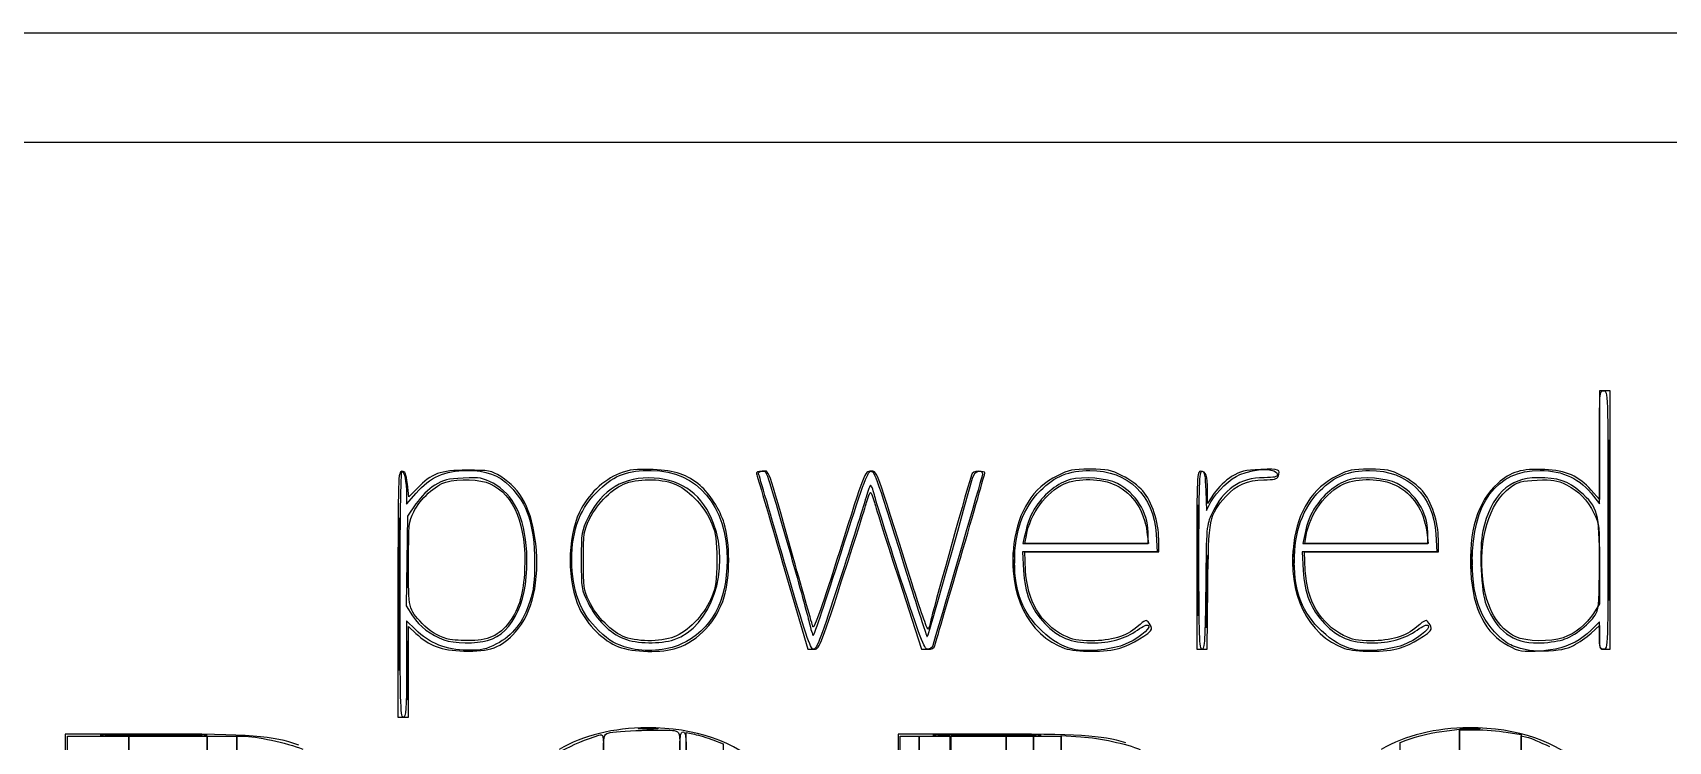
# Model space of a CAD drawing. Header units: millimetres. Extents: x 0 to 1058, y 0 to 353.
# Drawn here: x 270.1 to 542.4, y 234.8 to 352.8 of the extents above; entities that cross this region are included whole.
import ezdxf

# ---------------------------------------------------------------- set-up
doc = ezdxf.new("R2010")
doc.units = ezdxf.units.MM
doc.layers.add('Layer_1', color=7, linetype='CONTINUOUS')

msp = doc.modelspace()

# ---------------------------------------------------------------- linework, layer by layer
at = {"layer": 'Layer_1', "color": 7}
for points in [[(0, 176.39911), (0, 352.78799), (529.1667, 352.78799), (1058.3334, 352.78799), (1058.3334, 176.39911), (1058.3334, 0.01022), (529.1667, 0.01022), (0, 0.01022)], [(17.226452, 334.548217), (1050.813452, 334.548217), (1050.813452, 18.392147), (17.226452, 18.392147)], [(532.50751, 271.649103)], [(332.46435, 264.593548)], [(395.28446, 264.505353)], [(433.32974, 264.946325)], [(464.06438, 264.946325)], [(464.25558, 264.946352)], [(479.89641, 264.946325)], [(404.77305, 261.506742)], [(331.07089, 259.301881)], [(331.25835, 259.301881)], [(465.469, 259.831048)], [(339.01718, 251.87038)], [(345.83541, 251.56621)], [(368.67171, 252.15029)], [(376.86067, 251.74365)], [(516.99587, 252.20959)], [(524.8178, 251.71553)], [(526.62497, 250.77969)], [(369.42799, 250.30507)], [(443.34203, 250.13955)], [(451.10382, 250.30937)], [(489.9087, 250.13955)], [(497.67049, 250.30937)], [(517.8093, 250.27032)], [(332.4675, 246.60188)], [(371.21044, 236.98109)], [(508.08823, 236.98109)], [(275.87224, 172.51855), (275.87224, 235.66577), (280.98752, 235.66577), (286.1028, 235.66577), (286.1028, 231.9616), (286.1028, 228.25744), (285.04446, 228.25744), (283.98613, 228.25744), (283.98613, 200.91716), (283.98613, 173.57688), (285.04446, 173.57688), (286.1028, 173.57688), (286.1028, 169.87272), (286.1028, 166.16855), (285.04446, 166.16855), (283.98613, 166.16855), (283.98613, 137.76994), (283.98613, 109.37133), (279.92918, 109.37133), (275.87224, 109.37133)], [(283.03962, 235.93002)], [(286.1028, 231.9616), (286.1028, 235.66577), (292.62919, 235.66577), (299.15557, 235.66577), (299.15557, 231.9616), (299.15557, 228.25744), (292.62919, 228.25744), (286.1028, 228.25744)], [(299.15557, 231.9616), (299.15557, 235.66577), (301.62502, 235.66577), (304.09446, 235.66577), (304.09446, 231.9616), (304.09446, 228.25744), (301.62502, 228.25744), (299.15557, 228.25744)], [(414.51391, 172.51855), (414.51391, 235.66577), (416.10142, 235.66577), (417.68892, 235.66577), (417.68892, 172.51855), (417.68892, 109.37133), (416.10142, 109.37133), (414.51391, 109.37133)], [(417.68892, 172.51855), (417.68892, 235.66577), (420.24655, 235.66577), (422.80419, 235.66578), (422.80419, 172.51856), (422.80419, 109.37134), (420.24655, 109.37133), (417.68892, 109.37133)], [(421.65767, 235.92995)], [(422.98058, 231.9616), (422.98058, 235.66577), (427.56669, 235.66577), (432.1528, 235.66577), (432.1528, 231.9616), (432.1528, 228.25744), (427.56669, 228.25744), (422.98058, 228.25744)], [(432.1528, 231.9616), (432.1528, 235.66577), (434.44586, 235.66577), (436.73892, 235.66577), (436.73892, 231.9616), (436.73892, 228.25744), (434.44586, 228.25744), (432.1528, 228.25744)], [(436.73892, 231.9616), (436.73892, 235.66577), (439.03197, 235.66577), (441.32503, 235.66577), (441.32503, 231.9616), (441.32503, 228.25744), (439.03197, 228.25744), (436.73892, 228.25744)]]:
    msp.add_lwpolyline(points, close=True, dxfattribs=at)
for points in [[(531.81253, 250.12966), (532.69448, 250.12966), (532.69448, 271.649103), (532.69448, 293.168547), (531.81253, 293.168547), (530.93059, 293.168547), (530.93059, 284.123046), (530.93059, 275.077545), (529.56421, 276.629845)], [(529.96045, 275.624263), (530.93059, 274.345637), (530.93059, 283.757092)], [(332.31669, 275.932594), (332.31669, 274.307054), (333.91233, 276.131116)], [(334.08602, 276.904243), (332.70946, 275.485798), (332.46751, 277.624393)], [(465.38888, 276.499797), (465.49031, 273.236603), (466.25852, 274.671777)], [(466.81322, 276.096869), (465.6667, 274.391587), (465.6667, 276.519271)], [(333.90419, 274.338095), (332.49308, 272.290774), (332.3889, 264.826187), (332.28472, 257.361603), (333.34018, 255.703392)], [(435.18006, 268.738686), (434.96159, 267.768547), (445.37523, 267.768547), (455.78892, 267.768547), (455.78116, 269.620631)], [(455.6065, 269.620631), (455.85513, 267.768547), (445.57547, 267.768547), (435.29584, 267.768547), (435.52497, 269.091464)], [(481.74673, 268.738686), (481.52826, 267.768547), (491.9419, 267.768547), (502.35559, 267.768547), (502.34783, 269.620631)], [(502.17317, 269.620631), (502.4218, 267.768547), (492.14214, 267.768547), (481.86251, 267.768547), (482.09164, 269.091464)], [(457.11706, 269.281565), (457.29948, 266.357436), (446.09409, 266.357436), (434.88874, 266.357436), (435.03892, 263.270631)], [(435.39169, 263.270631), (435.24152, 266.357436), (446.39716, 266.357436), (457.55281, 266.357436), (457.55281, 268.436941)], [(503.68373, 269.281565), (503.86615, 266.357436), (492.66076, 266.357436), (481.45541, 266.357436), (481.60559, 263.270631)], [(481.95836, 263.270631), (481.80819, 266.357436), (492.96383, 266.357436), (504.11948, 266.357436), (504.11948, 268.436941)], [(394.93626, 264.505353), (399.11933, 250.12966), (400.09398, 250.12966)], [(463.90281, 264.946325), (463.90281, 250.12966), (464.76517, 250.12966), (465.6275, 250.12966), (465.7387, 260.448409)], [(509.52575, 264.769936), (509.52689, 264.769936)], [(530.93059, 264.321563), (530.93059, 257.676126), (529.93494, 256.107753)], [(414.377, 261.506742), (418.08138, 250.12966), (419.09611, 250.12966)], [(330.90558, 259.301881), (330.90558, 238.84077), (331.78752, 238.84077), (332.66947, 238.84077), (332.66947, 246.37895)], [(333.81599, 253.396014), (332.31669, 254.862674), (332.31669, 246.85172)], [(332.66947, 246.37895), (332.66947, 253.917134), (333.88724, 252.76863)], [(530.93059, 252.42271), (530.93059, 254.71577), (529.53412, 253.319296)], [(529.53539, 252.83182), (530.93059, 254.092313), (530.93059, 252.11099)], [(377.37204, 250.34595), (377.37174, 250.34595)], [(290.42432, 236.01647), (275.51946, 236.01847), (275.51946, 172.69486), (275.51946, 109.37125), (279.92918, 109.37125), (284.33891, 109.37125), (284.33891, 137.63746)], [(307.00807, 227.85416), (304.09446, 228.40421), (304.09446, 232.03499), (304.09446, 235.66577), (305.10659, 235.66577)], [(380.5914, 228.13539), (378.88336, 228.74959), (378.88336, 232.52296), (378.88336, 236.29633), (380.26406, 235.9861)], [(383.35086, 235.043), (385.05697, 234.41014), (385.15607, 230.09906)], [(428.89885, 236.01855), (414.16114, 236.01855), (414.16114, 172.674), (414.16114, 109.32946), (431.71183, 109.45733)], [(442.82433, 228.25131), (441.32503, 228.25731), (441.32503, 232.01468), (441.32503, 235.77206), (444.58822, 235.55425)], [(497.76948, 230.44209), (497.76948, 234.6249), (498.73961, 234.99512)], [(505.54272, 236.57714), (507.64725, 236.81524), (507.64725, 233.1343), (507.64725, 229.45335), (504.99655, 229.00796)], [(511.26323, 229.22176), (507.64725, 229.4171), (507.64725, 233.0706), (507.64725, 236.7241), (510.31334, 236.7241)], [(515.42862, 236.31963), (517.87781, 235.91515), (517.87781, 231.9099)], [(519.5535, 227.20503), (517.87781, 228.07984), (517.87781, 231.91105), (517.87781, 235.74226), (518.84795, 235.51292)]]:
    msp.add_lwpolyline(points, dxfattribs=at)
for points in [[(530.93059, 283.757092), (530.93059, 292.933361), (530.94819, 293.168547), (531.63614, 293.168547)], [(531.63614, 293.168547), (532.33397, 293.168547), (532.3417, 292.933361), (532.3417, 271.649103)], [(532.50751, 271.649103), (532.50751, 283.581811), (532.55191, 288.463373), (532.60611, 282.497019)], [(391.53069, 279.762992), (392.34903, 279.762992), (391.99777, 280.791783), (396.28871, 265.82827)], [(396.70597, 265.389008), (392.23215, 281.329692), (392.7961, 279.762992), (391.53196, 279.762992)], [(416.50432, 261.003579), (410.22664, 281.051936), (410.70028, 279.762992), (409.61115, 279.762992)], [(532.60611, 282.497019), (532.66031, 276.530665), (532.66031, 266.767541), (532.60611, 260.801186)], [(331.56556, 279.762992), (330.92835, 279.762992), (330.90558, 279.056914), (330.90558, 259.301881)], [(331.25835, 259.301881), (331.25835, 270.758759), (331.39419, 279.762992), (331.56703, 279.762992)], [(332.46751, 277.624393), (332.26749, 279.39237), (332.11118, 279.762992), (331.56556, 279.762992)], [(331.56703, 279.762992), (331.96849, 279.762992), (332.31669, 277.983831), (332.31669, 275.932594)], [(333.51984, 272.99791), (334.60289, 275.13521), (337.14108, 277.483529), (338.89434, 277.970355)], [(333.91233, 276.131116), (336.25092, 278.804477), (338.68925, 279.896892), (342.33677, 279.905415)], [(342.39721, 279.938851), (337.92109, 279.938146), (336.54162, 279.434577), (334.08602, 276.904243)], [(341.78324, 278.630243), (339.14466, 278.509378), (338.49273, 278.346151), (337.02074, 277.437812)], [(338.89434, 277.970355), (341.02676, 278.562468), (344.64145, 278.426722), (346.25444, 277.693957)], [(346.73201, 277.767328), (344.98597, 278.693045), (344.60489, 278.759494), (341.78324, 278.630243)], [(342.33677, 279.905415), (345.62596, 279.913115), (347.62445, 279.182739), (349.53723, 277.273965)], [(348.02948, 278.873487), (346.38149, 279.89159), (346.12895, 279.939356), (342.39721, 279.938851)], [(352.33255, 266.335042), (352.00656, 272.190613), (350.16669, 275.946324), (346.73201, 277.767328)], [(353.83987, 267.735513), (353.20949, 273.300272), (351.38281, 276.801853), (348.02948, 278.873487)], [(367.78209, 279.388638), (365.14804, 278.397318), (362.46499, 275.807841), (361.11696, 272.955965)], [(373.56054, 278.633739), (368.52354, 278.925328), (364.87931, 276.748809), (362.57818, 272.0745)], [(362.81101, 271.825492), (364.13319, 274.523353), (366.69608, 277.041318), (368.87583, 277.784032)], [(364.47376, 276.758016), (367.05881, 279.151342), (369.21827, 279.943981), (373.06859, 279.912802)], [(373.4156, 280.040455), (370.39847, 280.160763), (369.58302, 280.066415), (367.78209, 279.388638)], [(368.87583, 277.784032), (371.3959, 278.6427), (375.14462, 278.525366), (377.30302, 277.520267)], [(373.06859, 279.912802), (380.78638, 279.850312), (385.69063, 274.035133), (385.69063, 264.946325)], [(381.22289, 277.394293), (379.05461, 279.211212), (377.03366, 279.896183), (373.4156, 280.040455)], [(383.45903, 271.066826), (381.71909, 275.717255), (378.25982, 278.361702), (373.56054, 278.633739)], [(391.53196, 279.762992), (390.82023, 279.762992), (390.50153, 279.611975), (390.60137, 279.322019)], [(390.60137, 279.322019), (390.68487, 279.079485), (392.63559, 272.411985), (394.93626, 264.505353)], [(390.95446, 279.322019), (390.86496, 279.581533), (391.10203, 279.762992), (391.53069, 279.762992)], [(395.28446, 264.505353), (392.98664, 272.411985), (391.03814, 279.079485), (390.95446, 279.322019)], [(409.61115, 279.762992), (408.63381, 279.762992), (408.62958, 279.752192), (404.44165, 266.498837)], [(404.63279, 266.022537), (408.20434, 277.290587), (409.10033, 279.762992), (409.61224, 279.762992)], [(409.61224, 279.762992), (410.27219, 279.762992), (410.37968, 279.453877), (416.29929, 260.536603)], [(418.96086, 252.28403), (419.12416, 252.09925), (419.05856, 251.87239), (426.57218, 278.616464)], [(426.36986, 279.145631), (425.12191, 275.004281), (419.80844, 255.974365), (419.62143, 254.976455)], [(428.10673, 278.798723), (427.92847, 278.088447), (422.26254, 258.626756), (419.93999, 250.74702)], [(424.54748, 265.32735), (426.79012, 273.006983), (428.62503, 279.396671), (428.62503, 279.526655)], [(427.59047, 279.762992), (426.91123, 279.762992), (426.49203, 279.550958), (426.36986, 279.145631)], [(426.57218, 278.616464), (426.80215, 279.435018), (427.10233, 279.762992), (427.62152, 279.762992)], [(428.62503, 279.526655), (428.62503, 279.65664), (428.15947, 279.762992), (427.59047, 279.762992)], [(427.62152, 279.762992), (428.23761, 279.762992), (428.31176, 279.61565), (428.10673, 278.798723)], [(440.68608, 279.035028), (436.61347, 276.999927), (434.14716, 273.138838), (433.46436, 267.729156)], [(442.83915, 278.381373), (440.87245, 277.849476), (438.59135, 276.076288), (437.18469, 273.985931)], [(437.85415, 276.549828), (440.20453, 278.928983), (442.65052, 279.925721), (446.08753, 279.904886)], [(446.08753, 280.115769), (443.1799, 280.115769), (442.62777, 280.005297), (440.68608, 279.035028)], [(441.79722, 277.669806), (444.08851, 278.710165), (448.08767, 278.604614), (450.42031, 277.442211)], [(450.67364, 277.73301), (448.95953, 278.620253), (444.9495, 278.952114), (442.83915, 278.381373)], [(451.4924, 279.033327), (449.5469, 280.005495), (448.99629, 280.115769), (446.08753, 280.115769)], [(446.08753, 279.904886), (452.52505, 279.865866), (456.70808, 275.8369), (457.11706, 269.281565)], [(454.90863, 276.490442), (454.2096, 277.307119), (452.7037, 278.428024), (451.4924, 279.033327)], [(464.57062, 279.762992), (463.92598, 279.762992), (463.90281, 279.24867), (463.90281, 264.946325)], [(464.25558, 264.946325), (464.25558, 277.712541), (464.32698, 279.762992), (464.77152, 279.762992)], [(465.6667, 276.519271), (465.6667, 279.101741), (465.44325, 279.762992), (464.57062, 279.762992)], [(464.77152, 279.762992), (465.17972, 279.762992), (465.30863, 279.081778), (465.38888, 276.499797)], [(466.25852, 274.671777), (467.15962, 276.35525), (469.51254, 278.579376), (471.0855, 279.234531)], [(475.1035, 278.701238), (471.06603, 278.694938), (468.33895, 276.816015), (466.40407, 272.707463)], [(469.69503, 278.870767), (468.71247, 278.2657), (467.46241, 277.062432), (466.81322, 276.096869)], [(468.72881, 275.556459), (470.50155, 277.522542), (472.34707, 278.334415), (475.06575, 278.344134)], [(474.54573, 280.062676), (471.81307, 279.954529), (471.21713, 279.808094), (469.69503, 278.870767)], [(471.0855, 279.234531), (473.6823, 280.316115), (477.30836, 280.311787), (477.30836, 279.227131)], [(477.44701, 278.909901), (477.90212, 280.095876), (477.67409, 280.186484), (474.54573, 280.062676)], [(475.06575, 278.344134), (476.7115, 278.350034), (477.28441, 278.486137), (477.44701, 278.909901)], [(477.30836, 279.227131), (477.30836, 278.821817), (476.81405, 278.703912), (475.1035, 278.701238)], [(487.25275, 279.035028), (483.18014, 276.999927), (480.71383, 273.138838), (480.03103, 267.729156)], [(489.40582, 278.381373), (487.43912, 277.849476), (485.15802, 276.076288), (483.75136, 273.985931)], [(484.42082, 276.549828), (486.7712, 278.928983), (489.21719, 279.925721), (492.6542, 279.904886)], [(492.6542, 280.115769), (489.74657, 280.115769), (489.19444, 280.005297), (487.25275, 279.035028)], [(488.36389, 277.669806), (490.65518, 278.710165), (494.65434, 278.604614), (496.98698, 277.442211)], [(497.24031, 277.73301), (495.5262, 278.620253), (491.51617, 278.952114), (489.40582, 278.381373)], [(498.05907, 279.033327), (496.11357, 280.005495), (495.56296, 280.115769), (492.6542, 280.115769)], [(492.6542, 279.904886), (499.09172, 279.865866), (503.27475, 275.8369), (503.68373, 269.281565)], [(501.4753, 276.490442), (500.77627, 277.307119), (499.27037, 278.428024), (498.05907, 279.033327)], [(513.98939, 277.748652), (510.61944, 274.718777), (509.14159, 269.845572), (509.51846, 263.006048)], [(509.76392, 264.650302), (509.76392, 274.514872), (513.77762, 279.940703), (521.05281, 279.910901)], [(520.63202, 278.696911), (515.825, 278.680191), (512.85789, 275.789998), (511.52269, 269.823834)], [(521.8165, 280.059082), (517.96414, 280.231438), (516.15781, 279.698243), (513.98939, 277.748652)], [(516.06012, 277.077344), (517.43275, 278.060147), (517.90621, 278.188601), (520.56785, 278.30029)], [(520.56785, 278.30029), (523.21492, 278.411366), (523.7523, 278.32213), (525.45615, 277.488517)], [(527.73961, 276.35899), (525.77548, 278.124886), (524.0008, 278.708641), (520.63202, 278.696911)], [(521.05281, 279.910901), (524.86648, 279.895271), (527.78579, 278.490409), (529.96045, 275.624263)], [(529.56421, 276.629845), (527.52374, 278.94792), (525.37279, 279.899972), (521.8165, 280.059082)], [(331.07089, 259.301881), (331.07089, 270.652506), (331.11549, 275.295943), (331.16999, 269.620631)], [(337.02074, 277.437812), (335.98941, 276.801398), (334.75753, 275.576165), (333.90419, 274.338095)], [(346.25444, 277.693957), (350.24962, 275.878982), (352.32029, 270.742295), (351.98742, 263.472201)], [(349.53723, 277.273965), (352.44788, 274.369397), (353.63473, 270.753908), (353.64196, 264.769936)], [(359.83336, 264.946325), (359.83336, 270.104578), (361.28881, 273.809341), (364.47376, 276.758016)], [(377.30302, 277.520267), (379.56616, 276.466389), (382.13565, 273.62058), (383.17695, 271.014678)], [(385.22385, 271.068579), (384.53121, 273.31117), (382.76707, 276.100329), (381.22289, 277.394293)], [(409.55164, 277.389838), (409.41342, 277.239865), (409.03326, 276.164658), (408.7068, 275.000492)], [(408.92299, 274.55952), (409.16806, 275.481151), (409.46147, 276.235214), (409.57503, 276.235214)], [(410.22393, 275.838424), (409.99236, 276.841678), (409.68982, 277.539814), (409.55164, 277.389838)], [(409.57503, 276.235214), (409.68858, 276.235214), (409.98199, 275.481151), (410.22707, 274.55952)], [(414.54118, 262.071994), (412.39827, 268.640279), (410.45552, 274.835169), (410.22393, 275.838424)], [(433.56392, 264.650302), (433.56392, 269.748749), (434.95958, 273.619765), (437.85415, 276.549828)], [(435.52497, 269.091464), (436.13969, 272.640366), (438.83297, 276.323885), (441.79722, 277.669806)], [(450.42031, 277.442211), (453.33877, 275.987881), (455.11042, 273.315946), (455.6065, 269.620631)], [(455.78116, 269.620631), (455.76736, 272.902272), (453.71822, 276.157091), (450.67364, 277.73301)], [(457.55281, 268.436941), (457.55281, 271.29907), (456.43309, 274.709457), (454.90863, 276.490442)], [(464.06438, 264.946325), (464.06438, 273.192506), (464.11058, 276.565943), (464.167, 272.442853)], [(465.7387, 260.448409), (465.86383, 272.060502), (465.94458, 272.468528), (468.72881, 275.556459)], [(480.13059, 264.650302), (480.13059, 269.748749), (481.52625, 273.619765), (484.42082, 276.549828)], [(482.09164, 269.091464), (482.70636, 272.640366), (485.39964, 276.323885), (488.36389, 277.669806)], [(496.98698, 277.442211), (499.90544, 275.987881), (501.67709, 273.315946), (502.17317, 269.620631)], [(502.34783, 269.620631), (502.33403, 272.902272), (500.28489, 276.157091), (497.24031, 277.73301)], [(504.11948, 268.436941), (504.11948, 271.29907), (502.99976, 274.709457), (501.4753, 276.490442)], [(511.5022, 261.808917), (510.70425, 268.172658), (512.62911, 274.620719), (516.06012, 277.077344)], [(525.45615, 277.488517), (527.59141, 276.443829), (528.78997, 275.191316), (530.06819, 272.668874)], [(530.93059, 264.46465), (530.93059, 272.937892), (530.7354, 273.665517), (527.73961, 276.35899)], [(332.66947, 264.330993), (332.66947, 271.017207), (332.70627, 271.392432), (333.51984, 272.99791)], [(361.11696, 272.955965), (359.05088, 268.584914), (359.05088, 261.307737), (361.11696, 256.936686)], [(408.7068, 275.000492), (408.38034, 273.836325), (406.45037, 267.764138), (404.41798, 261.506742)], [(404.77305, 261.506742), (406.81045, 267.764138), (408.67795, 273.637888), (408.92299, 274.55952)], [(410.22707, 274.55952), (410.4721, 273.637888), (412.3396, 267.764138), (414.377, 261.506742)], [(437.18469, 273.985931), (436.14269, 272.437498), (435.82695, 271.611049), (435.18006, 268.738686)], [(464.167, 272.442853), (464.2235, 268.319763), (464.2235, 261.572888), (464.167, 257.449798)], [(466.40407, 272.707463), (465.49567, 270.778555), (465.48964, 270.706719), (465.37823, 260.448435)], [(483.75136, 273.985931), (482.70936, 272.437498), (482.39362, 271.611049), (481.74673, 268.738686)], [(530.06819, 272.668874), (530.89214, 271.042918), (530.93059, 270.670575), (530.93059, 264.321563)], [(331.16999, 269.620631), (331.22449, 263.945318), (331.22449, 254.658444), (331.16999, 248.98313)], [(332.46435, 264.593548), (332.46435, 268.377089), (332.51625, 269.924902), (332.57968, 268.033131)], [(362.57818, 272.0745), (361.44298, 269.768589), (361.42086, 269.632361), (361.42086, 264.946325)], [(361.77363, 264.946325), (361.77363, 269.501536), (361.81883, 269.800953), (362.81101, 271.825492)], [(376.86067, 251.74365), (383.07616, 253.861487), (386.33057, 263.391951), (383.45903, 271.066826)], [(383.17695, 271.014678), (383.85022, 269.329769), (383.98071, 268.344732), (383.98071, 264.946325)], [(385.22785, 258.837989), (386.21979, 262.049469), (386.21775, 267.849782), (385.22385, 271.068579)], [(511.52269, 269.823834), (510.89503, 267.019046), (511.22029, 259.610001), (512.06209, 257.537992)], [(532.3417, 271.649103), (532.3417, 250.36485), (532.3337, 250.12966), (531.63614, 250.12966)], [(532.60611, 260.801186), (532.55191, 254.834832), (532.50751, 259.716395), (532.50751, 271.649103)], [(332.57968, 268.033131), (332.64308, 266.14136), (332.64308, 263.045735), (332.57968, 261.153964)], [(350.47616, 253.016852), (353.28636, 256.142484), (354.53449, 261.603844), (353.83987, 267.735513)], [(433.46436, 267.729156), (432.4103, 259.378483), (435.7523, 252.48769), (441.92404, 250.28627)], [(433.32974, 264.946325), (433.32974, 266.401534), (433.39204, 266.996846), (433.46814, 266.269242)], [(465.469, 259.831048), (465.46918, 265.263825), (465.5181, 267.437032), (465.57783, 264.660399)], [(480.03103, 267.729156), (478.97697, 259.378483), (482.31897, 252.48769), (488.49071, 250.28627)], [(479.89641, 264.946325), (479.89641, 266.401534), (479.95871, 266.996846), (480.03481, 266.269242)], [(332.57968, 261.153964), (332.51628, 259.262193), (332.46435, 260.810006), (332.46435, 264.593548)], [(334.92764, 254.421088), (332.6271, 256.897161), (332.66947, 256.711233), (332.66947, 264.330993)], [(345.83541, 251.56621), (350.20644, 252.77998), (352.76357, 258.592664), (352.33255, 266.335042)], [(353.64196, 264.769936), (353.64596, 261.372979), (353.49306, 260.048719), (352.86758, 258.067159)], [(364.3166, 253.258646), (361.34952, 256.033963), (359.83336, 259.98663), (359.83336, 264.946325)], [(361.42086, 264.946325), (361.42086, 260.284868), (361.44836, 260.113549), (362.54844, 257.883351)], [(362.72197, 258.160366), (361.83946, 260.04336), (361.77363, 260.514431), (361.77363, 264.946325)], [(385.69063, 264.946325), (385.69063, 258.045795), (383.07598, 253.289436), (378.00695, 250.96876)], [(383.98071, 264.946325), (383.98071, 261.547918), (383.85022, 260.562882), (383.17695, 258.877973)], [(400.09253, 250.12966), (399.56612, 250.12966), (398.77431, 252.49702), (395.28446, 264.505353)], [(396.28871, 265.82827), (397.73534, 260.783548), (399.12095, 255.735989), (399.36782, 254.611475)], [(400.00064, 253.887031), (399.8633, 254.245824), (398.38072, 259.421713), (396.70597, 265.389008)], [(404.44165, 266.498837), (401.63347, 257.61186), (400.16792, 253.449954), (400.00064, 253.887031)], [(400.04717, 252.42449), (400.17389, 252.34619), (402.23742, 258.465286), (404.63279, 266.022537)], [(420.29037, 250.74702), (420.38907, 251.08657), (422.3048, 257.647717), (424.54748, 265.32735)], [(433.46814, 263.623409), (433.39204, 262.895804), (433.32974, 263.491117), (433.32974, 264.946325)], [(433.46814, 266.269242), (433.54424, 265.541638), (433.54424, 264.351013), (433.46814, 263.623409)], [(438.10614, 253.203454), (434.9607, 256.145638), (433.56392, 259.665697), (433.56392, 264.650302)], [(464.167, 257.449798), (464.1106, 253.326707), (464.06438, 256.700145), (464.06438, 264.946325)], [(464.76087, 250.12968), (464.33037, 250.12968), (464.25558, 252.32261), (464.25558, 264.946352)], [(465.57783, 264.660399), (465.63753, 261.883763), (465.63733, 257.438763), (465.57751, 254.782621)], [(480.03481, 263.623409), (479.95871, 262.895804), (479.89641, 263.491117), (479.89641, 264.946325)], [(480.03481, 266.269242), (480.11091, 265.541638), (480.11091, 264.351013), (480.03481, 263.623409)], [(484.67281, 253.203454), (481.52737, 256.145638), (480.13059, 259.665697), (480.13059, 264.650302)], [(509.6646, 263.439153), (509.5867, 262.812888), (509.5242, 263.411743), (509.52575, 264.769936)], [(509.52689, 264.769936), (509.52689, 266.128131), (509.59219, 266.640526), (509.6686, 265.908597)], [(509.6686, 265.908597), (509.745, 265.176664), (509.7437, 264.065414), (509.6646, 263.439153)], [(515.51625, 251.19825), (511.44815, 254.276907), (509.76392, 258.21553), (509.76392, 264.650302)], [(530.41324, 256.149755), (530.81904, 256.934481), (530.93059, 258.727209), (530.93059, 264.46465)], [(351.98742, 263.472201), (351.79653, 259.303264), (351.13051, 257.01096), (349.42881, 254.66606)], [(404.41798, 261.506742), (401.39432, 252.19738), (400.60819, 250.12966), (400.09253, 250.12966)], [(400.09398, 250.12966), (401.06162, 250.12966), (401.09534, 250.21166), (404.77305, 261.506742)], [(419.09773, 250.12966), (418.54221, 250.12966), (417.81895, 252.0253), (414.54118, 262.071994)], [(435.03892, 263.270631), (435.21975, 259.55345), (436.34239, 256.767032), (438.60889, 254.409806)], [(441.76988, 252.4429), (437.91487, 254.363934), (435.63684, 258.23114), (435.39169, 263.270631)], [(481.60559, 263.270631), (481.78642, 259.55345), (482.90906, 256.767032), (485.17556, 254.409806)], [(488.33655, 252.4429), (484.48154, 254.363934), (482.20351, 258.23114), (481.95836, 263.270631)], [(509.51846, 263.006048), (509.85787, 256.847437), (511.94867, 252.73804), (515.76255, 250.73355)], [(516.99587, 252.20959), (514.03221, 253.581706), (512.11339, 256.93458), (511.5022, 261.808917)], [(331.16999, 248.98313), (331.11549, 243.30782), (331.07089, 247.95126), (331.07089, 259.301881)], [(331.78752, 238.84077), (331.32323, 238.84077), (331.25835, 241.34941), (331.25835, 259.301881)], [(383.17695, 258.877973), (382.13565, 256.27207), (379.56616, 253.426261), (377.30302, 252.37238)], [(377.37174, 250.34595), (380.94534, 251.5507), (383.99535, 254.847607), (385.22785, 258.837989)], [(416.29929, 260.536603), (417.69576, 256.073964), (418.89344, 252.3603), (418.96086, 252.28403)], [(419.1358, 253.503156), (419.00545, 253.422586), (417.82128, 256.79778), (416.50432, 261.003579)], [(465.37823, 260.448435), (465.28403, 251.78047), (465.1853, 250.12968), (464.76087, 250.12968)], [(465.57751, 254.782621), (465.51761, 252.12648), (465.46882, 254.39827), (465.469, 259.831048)], [(352.86758, 258.067159), (351.81019, 254.717199), (349.96183, 252.36657), (347.32453, 251.01787)], [(361.11696, 256.936686), (362.41486, 254.190847), (365.15637, 251.49459), (367.60694, 250.55383)], [(362.54844, 257.883351), (363.93528, 255.072273), (366.19507, 252.800402), (368.4992, 251.90078)], [(368.67171, 252.15029), (366.61484, 252.876478), (363.92484, 255.593777), (362.72197, 258.160366)], [(512.06209, 257.537992), (513.84923, 253.138987), (516.5048, 251.18799), (520.70525, 251.18799)], [(524.8178, 251.71553), (526.76044, 252.29242), (529.56985, 254.518814), (530.41324, 256.149755)], [(529.93494, 256.107753), (528.75529, 254.249525), (526.91241, 252.76819), (524.89463, 252.05627)], [(333.34018, 255.703392), (334.46182, 253.941204), (336.3661, 252.48003), (338.5618, 251.69681)], [(342.3957, 249.97418), (338.94585, 249.99948), (336.14697, 251.1158), (333.81599, 253.396014)], [(339.01718, 251.87038), (337.43715, 252.35101), (336.04315, 253.220468), (334.92764, 254.421088)], [(349.42881, 254.66606), (347.77499, 252.38713), (345.86818, 251.53243), (342.52406, 251.57109)], [(369.42799, 250.30507), (366.95682, 250.99885), (366.36994, 251.33797), (364.3166, 253.258646)], [(399.36782, 254.611475), (399.61473, 253.486957), (399.92041, 252.50282), (400.04717, 252.42449)], [(419.62143, 254.976455), (419.4847, 254.24671), (419.26615, 253.583724), (419.1358, 253.503156)], [(438.60889, 254.409806), (440.80457, 252.12628), (443.0251, 251.19565), (446.28808, 251.19144)], [(453.97021, 253.86874), (452.0868, 252.25661), (449.71874, 251.54077), (446.26914, 251.54077)], [(446.28808, 251.19144), (449.52143, 251.18744), (451.99183, 251.87238), (454.00693, 253.332105)], [(451.10382, 250.30934), (452.90422, 250.844), (456.18978, 252.821805), (456.37269, 253.481048)], [(455.85316, 254.087095), (456.35181, 253.588433), (453.84236, 251.65617), (451.61115, 250.82079)], [(455.97134, 254.494049), (455.49445, 255.124671), (455.40471, 255.096636), (453.97021, 253.86874)], [(454.00693, 253.332105), (454.96783, 254.02816), (455.638, 254.302233), (455.85316, 254.087095)], [(456.37269, 253.481048), (456.42649, 253.675076), (456.24591, 254.130928), (455.97134, 254.494049)], [(485.17556, 254.409806), (487.37124, 252.12628), (489.59177, 251.19565), (492.85475, 251.19144)], [(500.53688, 253.86874), (498.65347, 252.25661), (496.28541, 251.54077), (492.83581, 251.54077)], [(492.85475, 251.19144), (496.0881, 251.18744), (498.5585, 251.87238), (500.5736, 253.332105)], [(497.67049, 250.30934), (499.47089, 250.844), (502.75645, 252.821805), (502.93936, 253.481048)], [(502.41983, 254.087095), (502.91848, 253.588433), (500.40903, 251.65617), (498.17782, 250.82079)], [(502.53801, 254.494049), (502.06112, 255.124671), (501.97138, 255.096636), (500.53688, 253.86874)], [(500.5736, 253.332105), (501.5345, 254.02816), (502.20467, 254.302233), (502.41983, 254.087095)], [(502.93936, 253.481048), (502.99316, 253.675076), (502.81258, 254.130928), (502.53801, 254.494049)], [(529.53412, 253.319296), (527.84819, 251.63337), (526.09023, 250.70241), (523.59309, 250.17312)], [(332.4675, 246.60188), (332.4675, 250.96751), (332.5181, 252.75344), (332.58004, 250.57063)], [(332.58004, 250.57063), (332.64194, 248.38782), (332.64194, 244.81594), (332.58004, 242.63313)], [(333.88724, 252.76863), (336.07608, 250.70429), (338.08186, 249.96769), (341.87949, 249.83359)], [(338.5618, 251.69681), (340.17929, 251.11984), (343.98203, 251.05156), (345.83541, 251.56621)], [(342.52406, 251.57109), (341.0816, 251.58779), (339.50351, 251.72245), (339.01718, 251.87038)], [(341.87949, 249.83359), (346.1404, 249.68313), (348.14685, 250.4261), (350.47616, 253.016852)], [(347.32453, 251.01787), (345.49994, 250.08478), (344.89107, 249.95585), (342.3957, 249.97418)], [(367.60694, 250.55383), (370.05984, 249.61219), (374.89042, 249.50935), (377.37204, 250.34595)], [(368.4992, 251.90078), (370.67559, 251.05104), (374.61094, 250.97709), (376.86067, 251.74365)], [(377.30302, 252.37238), (375.17076, 251.37946), (371.14814, 251.27595), (368.67171, 252.15029)], [(378.00695, 250.96876), (375.65406, 249.89157), (371.92767, 249.60329), (369.42799, 250.30507)], [(419.09611, 250.12966), (419.75891, 250.12966), (420.17307, 250.34376), (420.29037, 250.74702)], [(419.93999, 250.74702), (419.83991, 250.40747), (419.46088, 250.12966), (419.09773, 250.12966)], [(443.34203, 250.13955), (441.35593, 250.64058), (439.9941, 251.4375), (438.10614, 253.203454)], [(446.26914, 251.54077), (444.09208, 251.54077), (443.23564, 251.71249), (441.76988, 252.4429)], [(451.61115, 250.82079), (449.41567, 249.9988), (445.25783, 249.65625), (443.34203, 250.13955)], [(489.9087, 250.13955), (487.9226, 250.64058), (486.56077, 251.4375), (484.67281, 253.203454)], [(492.83581, 251.54077), (490.65875, 251.54077), (489.80231, 251.71249), (488.33655, 252.4429)], [(498.17782, 250.82079), (495.98234, 249.9988), (491.8245, 249.65625), (489.9087, 250.13955)], [(517.8093, 250.27033), (516.8985, 250.51553), (515.86662, 250.93309), (515.51625, 251.19825)], [(515.76255, 250.73355), (517.61115, 249.76197), (517.87386, 249.7209), (521.40559, 249.85129)], [(524.89463, 252.05627), (522.81151, 251.3213), (518.74395, 251.40026), (516.99587, 252.20959)], [(520.70525, 251.18799), (521.99014, 251.18799), (523.84078, 251.42538), (524.8178, 251.71553)], [(521.40559, 249.85129), (524.37919, 249.96108), (525.40859, 250.14419), (526.62497, 250.77969)], [(526.62497, 250.77969), (527.4583, 251.21509), (528.76799, 252.13855), (529.53539, 252.83182)], [(531.63614, 250.12966), (531.00294, 250.12966), (530.93059, 250.36485), (530.93059, 252.42271)], [(530.93059, 252.11099), (530.93059, 250.23275), (530.97649, 250.12966), (531.81253, 250.12966)], [(441.92404, 250.28627), (443.74187, 249.63786), (448.88626, 249.65079), (451.10382, 250.30937)], [(488.49071, 250.28627), (490.30854, 249.63786), (495.45293, 249.65079), (497.67049, 250.30937)], [(523.59309, 250.17312), (521.26257, 249.67915), (519.92149, 249.70169), (517.8093, 250.27032)], [(332.31669, 246.85172), (332.31669, 239.96606), (332.24239, 238.84077), (331.78752, 238.84077)], [(332.58004, 242.63313), (332.51814, 240.45032), (332.4675, 242.23626), (332.4675, 246.60188)], [(372.35697, 237.05758), (366.82894, 237.04858), (361.7095, 235.79002), (357.74061, 233.46502)], [(372.53336, 236.84271), (371.07815, 236.84271), (370.48284, 236.90501), (371.21044, 236.98109)], [(371.21044, 236.98109), (371.93804, 237.05719), (373.12867, 237.05719), (373.85627, 236.98109)], [(400.42947, 211.15521), (398.50341, 227.85624), (388.50188, 237.08464), (372.35697, 237.05758)], [(373.85627, 236.98109), (374.58388, 236.90499), (373.98857, 236.84271), (372.53336, 236.84271)], [(509.23475, 237.05758), (503.70673, 237.04858), (498.58729, 235.79002), (494.61839, 233.46502)], [(509.41114, 236.84271), (507.95593, 236.84271), (507.36062, 236.90501), (508.08823, 236.98109)], [(508.08823, 236.98109), (508.81583, 237.05719), (510.00646, 237.05719), (510.73406, 236.98109)], [(537.30726, 211.15521), (535.3812, 227.85624), (525.37967, 237.08464), (509.23475, 237.05758)], [(510.73406, 236.98109), (511.46166, 236.90499), (510.86635, 236.84271), (509.41114, 236.84271)], [(290.15974, 235.82687), (282.2046, 235.82697), (279.00054, 235.87337), (283.03962, 235.93002)], [(283.03962, 235.93002), (287.07869, 235.98662), (293.58744, 235.98662), (297.50351, 235.92986)], [(297.50351, 235.92986), (301.41957, 235.87316), (298.11488, 235.82678), (290.15974, 235.82687)], [(314.38751, 234.15757), (310.01401, 235.74507), (306.54436, 236.01422), (290.42432, 236.01647)], [(305.10659, 235.66577), (307.21728, 235.66577), (312.37434, 234.5522), (315.0599, 233.51654)], [(358.24588, 233.27875), (359.87144, 234.16929), (362.38975, 235.22133), (364.33129, 235.82095)], [(364.33129, 235.82095), (365.12067, 236.06475), (365.12504, 236.04513), (365.12374, 232.24996)], [(365.12502, 232.14407), (365.12502, 235.76873), (365.15992, 235.94711), (365.91877, 236.18195)], [(365.91877, 236.18195), (367.05842, 236.5347), (375.83536, 236.85726), (376.91577, 236.58609)], [(376.91577, 236.58609), (377.8192, 236.35935), (377.82502, 236.33462), (377.82502, 232.72938)], [(377.82502, 232.69656), (377.82502, 235.72783), (377.91772, 236.37133), (378.35419, 236.37133)], [(378.35419, 236.37133), (378.79248, 236.37133), (378.88336, 235.70497), (378.88336, 232.49077)], [(380.26406, 235.9861), (381.02348, 235.81548), (382.41255, 235.39108), (383.35086, 235.043)], [(428.9778, 235.82704), (420.92565, 235.82704), (417.63159, 235.87334), (421.65767, 235.92995)], [(421.65767, 235.92995), (425.68374, 235.98655), (432.27187, 235.98655), (436.29794, 235.92995)], [(452.07586, 234.56542), (447.97256, 235.78615), (444.26589, 236.01855), (428.89885, 236.01855)], [(436.29794, 235.92995), (440.32402, 235.87335), (437.02996, 235.82704), (428.9778, 235.82704)], [(444.58822, 235.55425), (447.86726, 235.33538), (452.08595, 234.42661), (454.49436, 233.42032)], [(498.73961, 234.99512), (500.46604, 235.65395), (503.38739, 236.33329), (505.54272, 236.57714)], [(510.31334, 236.7241), (511.77966, 236.7241), (514.08153, 236.54209), (515.42862, 236.31963)], [(518.84795, 235.51292), (519.38153, 235.38678), (521.08809, 234.67004), (522.64031, 233.92018)]]:
    msp.add_open_spline(points, degree=3, dxfattribs=at)

doc.saveas('drawing.dxf')
